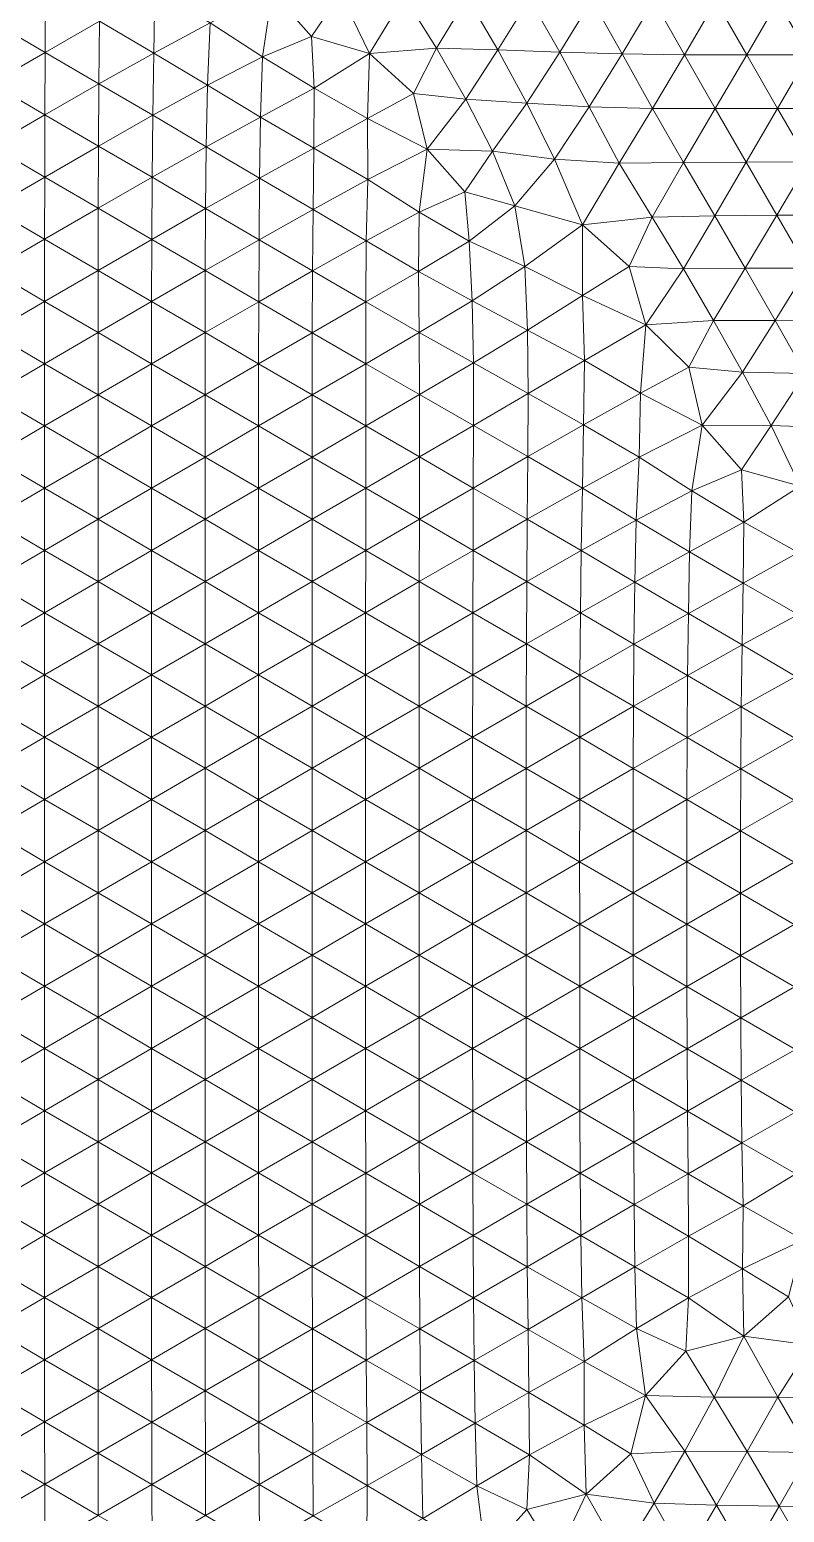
# Model space of a CAD drawing. Extents: x 1.2 to 53.9, y -43.5 to 3.2.
# Drawn here: x 4.377 to 6.82, y -39.032 to -34.23 of the extents above; entities that cross this region are included whole.
import ezdxf

# ---------------------------------------------------------------- set-up
doc = ezdxf.new("R2010")
doc.units = 0
doc.header["$MEASUREMENT"] = 0
doc.layers.add('layer', color=7, linetype='Continuous')

msp = doc.modelspace()

# ---------------------------------------------------------------- linework, layer by layer
at = {"layer": 'layer', "color": 47, "lineweight": 9}
for points in [[(4.4282, -34.1008), (4.2531, -34.2021), (4.427, -34.3032)], [(4.4282, -34.1008), (4.427, -34.3032), (4.6031, -34.2025)], [(4.782, -34.102), (4.6031, -34.2025), (4.7784, -34.3052)], [(4.782, -34.102), (4.7784, -34.3052), (4.9607, -34.207)], [(5.1616, -34.1074), (4.9607, -34.207), (5.1303, -34.3173)], [(5.1616, -34.1074), (5.1303, -34.3173), (5.2895, -34.2521)], [(5.1616, -34.1074), (5.2895, -34.2521), (5.3827, -34.1124)], [(5.3827, -34.1124), (5.2895, -34.2521), (5.4773, -34.3068)], [(5.3827, -34.1124), (5.4773, -34.3068), (5.5888, -34.1226)], [(5.5888, -34.1226), (5.4773, -34.3068), (5.6936, -34.2898)], [(5.7935, -34.125), (5.5888, -34.1226), (5.6936, -34.2898)], [(5.8921, -34.2949), (5.7935, -34.125), (5.6936, -34.2898)], [(5.9949, -34.1293), (5.7935, -34.125), (5.8921, -34.2949)], [(6.0925, -34.3023), (5.9949, -34.1293), (5.8921, -34.2949)], [(6.1961, -34.1335), (5.9949, -34.1293), (6.0925, -34.3023)], [(6.2944, -34.308), (6.1961, -34.1335), (6.0925, -34.3023)], [(6.3973, -34.1363), (6.1961, -34.1335), (6.2944, -34.308)], [(6.4965, -34.3107), (6.3973, -34.1363), (6.2944, -34.308)], [(6.5983, -34.1377), (6.3973, -34.1363), (6.4965, -34.3107)], [(6.698, -34.3115), (6.5983, -34.1377), (6.4965, -34.3107)], [(6.799, -34.1382), (6.5983, -34.1377), (6.698, -34.3115)], [(6.8989, -34.3116), (6.799, -34.1382), (6.698, -34.3115)], [(6.9995, -34.1384), (6.799, -34.1382), (6.8989, -34.3116)], [(4.2531, -34.2021), (4.2525, -34.4041), (4.427, -34.3032)], [(4.6031, -34.2025), (4.427, -34.3032), (4.6011, -34.4048)], [(4.6031, -34.2025), (4.6011, -34.4048), (4.7784, -34.3052)], [(4.9607, -34.207), (4.7784, -34.3052), (4.9521, -34.4092)], [(4.9607, -34.207), (4.9521, -34.4092), (5.1303, -34.3173)], [(5.2895, -34.2521), (5.1303, -34.3173), (5.2976, -34.4193)], [(5.2895, -34.2521), (5.2976, -34.4193), (5.4773, -34.3068)], [(4.427, -34.3032), (4.2525, -34.4041), (4.4261, -34.5051)], [(4.427, -34.3032), (4.4261, -34.5051), (4.6011, -34.4048)], [(4.7784, -34.3052), (4.6011, -34.4048), (4.775, -34.5068)], [(4.7784, -34.3052), (4.775, -34.5068), (4.9521, -34.4092)], [(5.1303, -34.3173), (4.9521, -34.4092), (5.1238, -34.5126)], [(5.1303, -34.3173), (5.1238, -34.5126), (5.2976, -34.4193)], [(5.4773, -34.3068), (5.2976, -34.4193), (5.4708, -34.5176)], [(5.4773, -34.3068), (5.4708, -34.5176), (5.619, -34.4367)], [(5.4773, -34.3068), (5.619, -34.4367), (5.6936, -34.2898)], [(5.6936, -34.2898), (5.619, -34.4367), (5.7888, -34.4543)], [(5.8921, -34.2949), (5.6936, -34.2898), (5.7888, -34.4543)], [(5.9862, -34.4672), (5.8921, -34.2949), (5.7888, -34.4543)], [(6.0925, -34.3023), (5.8921, -34.2949), (5.9862, -34.4672)], [(6.1885, -34.4791), (6.0925, -34.3023), (5.9862, -34.4672)], [(6.2944, -34.308), (6.0925, -34.3023), (6.1885, -34.4791)], [(6.3929, -34.4844), (6.2944, -34.308), (6.1885, -34.4791)], [(6.4965, -34.3107), (6.2944, -34.308), (6.3929, -34.4844)], [(6.5962, -34.4852), (6.4965, -34.3107), (6.3929, -34.4844)], [(6.698, -34.3115), (6.4965, -34.3107), (6.5962, -34.4852)], [(6.7979, -34.485), (6.698, -34.3115), (6.5962, -34.4852)], [(6.8989, -34.3116), (6.698, -34.3115), (6.7979, -34.485)], [(6.9987, -34.4848), (6.8989, -34.3116), (6.7979, -34.485)], [(4.2525, -34.4041), (4.2521, -34.6058), (4.4261, -34.5051)], [(4.6011, -34.4048), (4.4261, -34.5051), (4.5996, -34.6064)], [(4.6011, -34.4048), (4.5996, -34.6064), (4.775, -34.5068)], [(4.9521, -34.4092), (4.775, -34.5068), (4.9481, -34.6089)], [(4.9521, -34.4092), (4.9481, -34.6089), (5.1238, -34.5126)], [(5.2976, -34.4193), (5.1238, -34.5126), (5.2962, -34.6139)], [(5.2976, -34.4193), (5.2962, -34.6139), (5.4708, -34.5176)], [(5.619, -34.4367), (5.4708, -34.5176), (5.664, -34.617)], [(5.619, -34.4367), (5.664, -34.617), (5.7888, -34.4543)], [(5.7888, -34.4543), (5.664, -34.617), (5.8753, -34.6232)], [(5.9862, -34.4672), (5.7888, -34.4543), (5.8753, -34.6232)], [(6.0758, -34.6491), (5.9862, -34.4672), (5.8753, -34.6232)], [(6.1885, -34.4791), (5.9862, -34.4672), (6.0758, -34.6491)], [(4.4261, -34.5051), (4.2521, -34.6058), (4.4255, -34.7068)], [(4.4261, -34.5051), (4.4255, -34.7068), (4.5996, -34.6064)], [(4.775, -34.5068), (4.5996, -34.6064), (4.773, -34.7077)], [(4.775, -34.5068), (4.773, -34.7077), (4.9481, -34.6089)], [(5.1238, -34.5126), (4.9481, -34.6089), (5.121, -34.7106)], [(5.1238, -34.5126), (5.121, -34.7106), (5.2962, -34.6139)], [(5.4708, -34.5176), (5.2962, -34.6139), (5.4713, -34.7151)], [(5.4708, -34.5176), (5.4713, -34.7151), (5.664, -34.617)], [(6.2855, -34.6621), (6.1885, -34.4791), (6.0758, -34.6491)], [(6.3929, -34.4844), (6.1885, -34.4791), (6.2855, -34.6621)], [(6.4934, -34.6601), (6.3929, -34.4844), (6.2855, -34.6621)], [(6.5962, -34.4852), (6.3929, -34.4844), (6.4934, -34.6601)], [(6.6962, -34.6587), (6.5962, -34.4852), (6.4934, -34.6601)], [(6.7979, -34.485), (6.5962, -34.4852), (6.6962, -34.6587)], [(6.8976, -34.6579), (6.7979, -34.485), (6.6962, -34.6587)], [(6.9987, -34.4848), (6.7979, -34.485), (6.8976, -34.6579)], [(4.2521, -34.6058), (4.2519, -34.8074), (4.4255, -34.7068)], [(4.5996, -34.6064), (4.4255, -34.7068), (4.5988, -34.8078)], [(4.5996, -34.6064), (4.5988, -34.8078), (4.773, -34.7077)], [(4.9481, -34.6089), (4.773, -34.7077), (4.9462, -34.809)], [(4.9481, -34.6089), (4.9462, -34.809), (5.121, -34.7106)], [(5.2962, -34.6139), (5.121, -34.7106), (5.2941, -34.8119)], [(5.2962, -34.6139), (5.2941, -34.8119), (5.4713, -34.7151)], [(5.664, -34.617), (5.4713, -34.7151), (5.6372, -34.8207)], [(5.664, -34.617), (5.6372, -34.8207), (5.7851, -34.7547)], [(5.664, -34.617), (5.7851, -34.7547), (5.8753, -34.6232)], [(5.8753, -34.6232), (5.7851, -34.7547), (5.9476, -34.7999)], [(5.8753, -34.6232), (5.9476, -34.7999), (6.0758, -34.6491)], [(6.0758, -34.6491), (5.9476, -34.7999), (6.1668, -34.862)], [(6.2855, -34.6621), (6.0758, -34.6491), (6.1668, -34.862)], [(6.3923, -34.8367), (6.2855, -34.6621), (6.1668, -34.862)], [(6.4934, -34.6601), (6.2855, -34.6621), (6.3923, -34.8367)], [(6.5945, -34.8324), (6.4934, -34.6601), (6.3923, -34.8367)], [(6.6962, -34.6587), (6.4934, -34.6601), (6.5945, -34.8324)], [(6.7959, -34.8307), (6.6962, -34.6587), (6.5945, -34.8324)], [(6.8976, -34.6579), (6.6962, -34.6587), (6.7959, -34.8307)], [(6.9971, -34.8303), (6.8976, -34.6579), (6.7959, -34.8307)], [(4.4255, -34.7068), (4.2519, -34.8074), (4.4251, -34.9083)], [(4.4255, -34.7068), (4.4251, -34.9083), (4.5988, -34.8078)], [(4.773, -34.7077), (4.5988, -34.8078), (4.7721, -34.9088)], [(4.773, -34.7077), (4.7721, -34.9088), (4.9462, -34.809)], [(5.121, -34.7106), (4.9462, -34.809), (5.1194, -34.9101)], [(5.121, -34.7106), (5.1194, -34.9101), (5.2941, -34.8119)], [(5.4713, -34.7151), (5.2941, -34.8119), (5.4658, -34.9133)], [(5.4713, -34.7151), (5.4658, -34.9133), (5.6372, -34.8207)], [(5.7851, -34.7547), (5.6372, -34.8207), (5.7995, -34.9149)], [(5.7851, -34.7547), (5.7995, -34.9149), (5.9476, -34.7999)], [(4.2519, -34.8074), (4.2518, -35.009), (4.4251, -34.9083)], [(4.5988, -34.8078), (4.4251, -34.9083), (4.5984, -35.0092)], [(4.5988, -34.8078), (4.5984, -35.0092), (4.7721, -34.9088)], [(4.9462, -34.809), (4.7721, -34.9088), (4.9453, -35.0097)], [(4.9462, -34.809), (4.9453, -35.0097), (5.1194, -34.9101)], [(5.2941, -34.8119), (5.1194, -34.9101), (5.2922, -35.0111)], [(5.2941, -34.8119), (5.2922, -35.0111), (5.4658, -34.9133)], [(5.9476, -34.7999), (5.7995, -34.9149), (5.98, -34.9965)], [(5.9476, -34.7999), (5.98, -34.9965), (6.1668, -34.862)], [(5.6372, -34.8207), (5.4658, -34.9133), (5.6359, -35.0127)], [(5.6372, -34.8207), (5.6359, -35.0127), (5.7995, -34.9149)], [(6.1668, -34.862), (5.98, -34.9965), (6.1663, -35.091)], [(6.1668, -34.862), (6.1663, -35.091), (6.318, -34.9963)], [(6.3923, -34.8367), (6.1668, -34.862), (6.318, -34.9963)], [(6.4933, -35.0044), (6.3923, -34.8367), (6.318, -34.9963)], [(6.5945, -34.8324), (6.3923, -34.8367), (6.4933, -35.0044)], [(6.6935, -35.0023), (6.5945, -34.8324), (6.4933, -35.0044)], [(6.7959, -34.8307), (6.5945, -34.8324), (6.6935, -35.0023)], [(6.8947, -35.002), (6.7959, -34.8307), (6.6935, -35.0023)], [(6.9971, -34.8303), (6.7959, -34.8307), (6.8947, -35.002)], [(4.4251, -34.9083), (4.2518, -35.009), (4.425, -35.1098)], [(4.4251, -34.9083), (4.425, -35.1098), (4.5984, -35.0092)], [(4.7721, -34.9088), (4.5984, -35.0092), (4.7716, -35.11)], [(4.7721, -34.9088), (4.7716, -35.11), (4.9453, -35.0097)], [(5.1194, -34.9101), (4.9453, -35.0097), (5.1184, -35.1106)], [(5.1194, -34.9101), (5.1184, -35.1106), (5.2922, -35.0111)], [(5.4658, -34.9133), (5.2922, -35.0111), (5.4646, -35.1114)], [(5.4658, -34.9133), (5.4646, -35.1114), (5.6359, -35.0127)], [(5.7995, -34.9149), (5.6359, -35.0127), (5.8093, -35.1076)], [(5.7995, -34.9149), (5.8093, -35.1076), (5.98, -34.9965)], [(5.98, -34.9965), (5.8093, -35.1076), (5.9887, -35.2025)], [(5.98, -34.9965), (5.9887, -35.2025), (6.1663, -35.091)], [(6.318, -34.9963), (6.1663, -35.091), (6.3719, -35.1851)], [(6.318, -34.9963), (6.3719, -35.1851), (6.4933, -35.0044)], [(6.4933, -35.0044), (6.3719, -35.1851), (6.5903, -35.171)], [(6.6935, -35.0023), (6.4933, -35.0044), (6.5903, -35.171)], [(6.7906, -35.1719), (6.6935, -35.0023), (6.5903, -35.171)], [(6.8947, -35.002), (6.6935, -35.0023), (6.7906, -35.1719)], [(6.9929, -35.1736), (6.8947, -35.002), (6.7906, -35.1719)], [(4.2518, -35.009), (4.2517, -35.2106), (4.425, -35.1098)], [(4.5984, -35.0092), (4.425, -35.1098), (4.5982, -35.2107)], [(4.5984, -35.0092), (4.5982, -35.2107), (4.7716, -35.11)], [(4.9453, -35.0097), (4.7716, -35.11), (4.9448, -35.2109)], [(4.9453, -35.0097), (4.9448, -35.2109), (5.1184, -35.1106)], [(5.2922, -35.0111), (5.1184, -35.1106), (5.2915, -35.2112)], [(5.2922, -35.0111), (5.2915, -35.2112), (5.4646, -35.1114)], [(5.6359, -35.0127), (5.4646, -35.1114), (5.6378, -35.2104)], [(5.6359, -35.0127), (5.6378, -35.2104), (5.8093, -35.1076)], [(6.1663, -35.091), (5.9887, -35.2025), (6.1732, -35.301)], [(6.1663, -35.091), (6.1732, -35.301), (6.3719, -35.1851)], [(4.425, -35.1098), (4.2517, -35.2106), (4.4249, -35.3114)], [(4.425, -35.1098), (4.4249, -35.3114), (4.5982, -35.2107)], [(4.7716, -35.11), (4.5982, -35.2107), (4.7714, -35.3115)], [(4.7716, -35.11), (4.7714, -35.3115), (4.9448, -35.2109)], [(5.1184, -35.1106), (4.9448, -35.2109), (5.118, -35.3116)], [(5.1184, -35.1106), (5.118, -35.3116), (5.2915, -35.2112)], [(5.4646, -35.1114), (5.2915, -35.2112), (5.4648, -35.3115)], [(5.4646, -35.1114), (5.4648, -35.3115), (5.6378, -35.2104)], [(5.8093, -35.1076), (5.6378, -35.2104), (5.8131, -35.3087)], [(5.8093, -35.1076), (5.8131, -35.3087), (5.9887, -35.2025)], [(6.3719, -35.1851), (6.1732, -35.301), (6.3541, -35.4072)], [(6.3719, -35.1851), (6.3541, -35.4072), (6.5103, -35.3225)], [(6.3719, -35.1851), (6.5103, -35.3225), (6.5903, -35.171)], [(6.5903, -35.171), (6.5103, -35.3225), (6.6843, -35.3384)], [(6.7906, -35.1719), (6.5903, -35.171), (6.6843, -35.3384)], [(6.8869, -35.3434), (6.7906, -35.1719), (6.6843, -35.3384)], [(6.9929, -35.1736), (6.7906, -35.1719), (6.8869, -35.3434)], [(4.2517, -35.2106), (4.2517, -35.4122), (4.4249, -35.3114)], [(4.5982, -35.2107), (4.4249, -35.3114), (4.5981, -35.4122)], [(4.5982, -35.2107), (4.5981, -35.4122), (4.7714, -35.3115)], [(4.9448, -35.2109), (4.7714, -35.3115), (4.9447, -35.4123)], [(4.9448, -35.2109), (4.9447, -35.4123), (5.118, -35.3116)], [(5.2915, -35.2112), (5.118, -35.3116), (5.2913, -35.4123)], [(5.2915, -35.2112), (5.2913, -35.4123), (5.4648, -35.3115)], [(5.6378, -35.2104), (5.4648, -35.3115), (5.6387, -35.4114)], [(5.6378, -35.2104), (5.6387, -35.4114), (5.8131, -35.3087)], [(5.9887, -35.2025), (5.8131, -35.3087), (5.991, -35.4079)], [(5.9887, -35.2025), (5.991, -35.4079), (6.1732, -35.301)], [(4.4249, -35.3114), (4.2517, -35.4122), (4.4249, -35.513)], [(4.4249, -35.3114), (4.4249, -35.513), (4.5981, -35.4122)], [(4.7714, -35.3115), (4.5981, -35.4122), (4.7713, -35.513)], [(4.7714, -35.3115), (4.7713, -35.513), (4.9447, -35.4123)], [(5.118, -35.3116), (4.9447, -35.4123), (5.1179, -35.513)], [(5.118, -35.3116), (5.1179, -35.513), (5.2913, -35.4123)], [(5.4648, -35.3115), (5.2913, -35.4123), (5.4649, -35.5128)], [(5.4648, -35.3115), (5.4649, -35.5128), (5.6387, -35.4114)], [(5.8131, -35.3087), (5.6387, -35.4114), (5.8138, -35.5115)], [(5.8131, -35.3087), (5.8138, -35.5115), (5.991, -35.4079)], [(6.1732, -35.301), (5.991, -35.4079), (6.17, -35.5096)], [(6.1732, -35.301), (6.17, -35.5096), (6.3541, -35.4072)], [(6.5103, -35.3225), (6.3541, -35.4072), (6.5534, -35.5103)], [(6.5103, -35.3225), (6.5534, -35.5103), (6.6843, -35.3384)], [(6.6843, -35.3384), (6.5534, -35.5103), (6.7767, -35.512)], [(6.8869, -35.3434), (6.6843, -35.3384), (6.7767, -35.512)], [(6.985, -35.5187), (6.8869, -35.3434), (6.7767, -35.512)], [(4.2517, -35.4122), (4.2517, -35.6138), (4.4249, -35.513)], [(4.5981, -35.4122), (4.4249, -35.513), (4.5981, -35.6138)], [(4.5981, -35.4122), (4.5981, -35.6138), (4.7713, -35.513)], [(4.9447, -35.4123), (4.7713, -35.513), (4.9446, -35.6138)], [(4.9447, -35.4123), (4.9446, -35.6138), (5.1179, -35.513)], [(5.2913, -35.4123), (5.1179, -35.513), (5.2912, -35.6138)], [(5.2913, -35.4123), (5.2912, -35.6138), (5.4649, -35.5128)], [(5.6387, -35.4114), (5.4649, -35.5128), (5.6387, -35.6133)], [(5.6387, -35.4114), (5.6387, -35.6133), (5.8138, -35.5115)], [(5.991, -35.4079), (5.8138, -35.5115), (5.9897, -35.6123)], [(5.991, -35.4079), (5.9897, -35.6123), (6.17, -35.5096)], [(6.3541, -35.4072), (6.17, -35.5096), (6.3499, -35.6138)], [(6.3541, -35.4072), (6.3499, -35.6138), (6.5534, -35.5103)], [(4.4249, -35.513), (4.2517, -35.6138), (4.4249, -35.7146)], [(4.4249, -35.513), (4.4249, -35.7146), (4.5981, -35.6138)], [(4.7713, -35.513), (4.5981, -35.6138), (4.7713, -35.7146)], [(4.7713, -35.513), (4.7713, -35.7146), (4.9446, -35.6138)], [(5.1179, -35.513), (4.9446, -35.6138), (5.1178, -35.7146)], [(5.1179, -35.513), (5.1178, -35.7146), (5.2912, -35.6138)], [(5.4649, -35.5128), (5.2912, -35.6138), (5.4647, -35.7145)], [(5.4649, -35.5128), (5.4647, -35.7145), (5.6387, -35.6133)], [(5.8138, -35.5115), (5.6387, -35.6133), (5.813, -35.7141)], [(5.8138, -35.5115), (5.813, -35.7141), (5.9897, -35.6123)], [(6.17, -35.5096), (5.9897, -35.6123), (6.1659, -35.7143)], [(6.17, -35.5096), (6.1659, -35.7143), (6.3499, -35.6138)], [(6.5534, -35.5103), (6.3499, -35.6138), (6.5205, -35.7235)], [(6.5534, -35.5103), (6.5205, -35.7235), (6.6817, -35.6554)], [(6.5534, -35.5103), (6.6817, -35.6554), (6.7767, -35.512)], [(6.7767, -35.512), (6.6817, -35.6554), (6.8716, -35.7079)], [(6.7767, -35.512), (6.8716, -35.7079), (6.985, -35.5187)], [(4.2517, -35.6138), (4.2517, -35.8154), (4.4249, -35.7146)], [(4.5981, -35.6138), (4.4249, -35.7146), (4.5981, -35.8154)], [(4.5981, -35.6138), (4.5981, -35.8154), (4.7713, -35.7146)], [(4.9446, -35.6138), (4.7713, -35.7146), (4.9445, -35.8154)], [(4.9446, -35.6138), (4.9445, -35.8154), (5.1178, -35.7146)], [(5.2912, -35.6138), (5.1178, -35.7146), (5.2911, -35.8154)], [(5.2912, -35.6138), (5.2911, -35.8154), (5.4647, -35.7145)], [(5.6387, -35.6133), (5.4647, -35.7145), (5.6383, -35.8153)], [(5.6387, -35.6133), (5.6383, -35.8153), (5.813, -35.7141)], [(5.9897, -35.6123), (5.813, -35.7141), (5.9876, -35.8152)], [(5.9897, -35.6123), (5.9876, -35.8152), (6.1659, -35.7143)], [(6.3499, -35.6138), (6.1659, -35.7143), (6.3404, -35.8178)], [(6.3499, -35.6138), (6.3404, -35.8178), (6.5205, -35.7235)], [(6.6817, -35.6554), (6.5205, -35.7235), (6.689, -35.8249)], [(6.6817, -35.6554), (6.689, -35.8249), (6.8716, -35.7079)], [(4.4249, -35.7146), (4.2517, -35.8154), (4.4249, -35.9162)], [(4.4249, -35.7146), (4.4249, -35.9162), (4.5981, -35.8154)], [(4.7713, -35.7146), (4.5981, -35.8154), (4.7713, -35.9162)], [(4.7713, -35.7146), (4.7713, -35.9162), (4.9445, -35.8154)], [(5.1178, -35.7146), (4.9445, -35.8154), (5.1178, -35.9162)], [(5.1178, -35.7146), (5.1178, -35.9162), (5.2911, -35.8154)], [(5.4647, -35.7145), (5.2911, -35.8154), (5.4645, -35.9162)], [(5.4647, -35.7145), (5.4645, -35.9162), (5.6383, -35.8153)], [(5.813, -35.7141), (5.6383, -35.8153), (5.8121, -35.9162)], [(5.813, -35.7141), (5.8121, -35.9162), (5.9876, -35.8152)], [(6.1659, -35.7143), (5.9876, -35.8152), (6.1619, -35.9169)], [(6.1659, -35.7143), (6.1619, -35.9169), (6.3404, -35.8178)], [(6.5205, -35.7235), (6.3404, -35.8178), (6.5129, -35.9208)], [(6.5205, -35.7235), (6.5129, -35.9208), (6.689, -35.8249)], [(6.8716, -35.7079), (6.689, -35.8249), (6.8647, -35.9226)], [(4.2517, -35.8154), (4.2517, -36.017), (4.4249, -35.9162)], [(4.5981, -35.8154), (4.4249, -35.9162), (4.5981, -36.017)], [(4.5981, -35.8154), (4.5981, -36.017), (4.7713, -35.9162)], [(4.9445, -35.8154), (4.7713, -35.9162), (4.9445, -36.017)], [(4.9445, -35.8154), (4.9445, -36.017), (5.1178, -35.9162)], [(5.2911, -35.8154), (5.1178, -35.9162), (5.291, -36.017)], [(5.2911, -35.8154), (5.291, -36.017), (5.4645, -35.9162)], [(5.6383, -35.8153), (5.4645, -35.9162), (5.6379, -36.017)], [(5.6383, -35.8153), (5.6379, -36.017), (5.8121, -35.9162)], [(5.9876, -35.8152), (5.8121, -35.9162), (5.9858, -36.0172)], [(5.9876, -35.8152), (5.9858, -36.0172), (6.1619, -35.9169)], [(6.3404, -35.8178), (6.1619, -35.9169), (6.3355, -36.0188)], [(6.3404, -35.8178), (6.3355, -36.0188), (6.5129, -35.9208)], [(6.689, -35.8249), (6.5129, -35.9208), (6.6866, -36.0219)], [(6.689, -35.8249), (6.6866, -36.0219), (6.8647, -35.9226)], [(4.4249, -35.9162), (4.2517, -36.017), (4.4249, -36.1178)], [(4.4249, -35.9162), (4.4249, -36.1178), (4.5981, -36.017)], [(4.7713, -35.9162), (4.5981, -36.017), (4.7713, -36.1178)], [(4.7713, -35.9162), (4.7713, -36.1178), (4.9445, -36.017)], [(5.1178, -35.9162), (4.9445, -36.017), (5.1177, -36.1178)], [(5.1178, -35.9162), (5.1177, -36.1178), (5.291, -36.017)], [(5.4645, -35.9162), (5.291, -36.017), (5.4643, -36.1178)], [(5.4645, -35.9162), (5.4643, -36.1178), (5.6379, -36.017)], [(5.8121, -35.9162), (5.6379, -36.017), (5.8114, -36.1179)], [(5.8121, -35.9162), (5.8114, -36.1179), (5.9858, -36.0172)], [(6.1619, -35.9169), (5.9858, -36.0172), (6.1595, -36.1184)], [(6.1619, -35.9169), (6.1595, -36.1184), (6.3355, -36.0188)], [(6.5129, -35.9208), (6.3355, -36.0188), (6.5091, -36.1204)], [(6.5129, -35.9208), (6.5091, -36.1204), (6.6866, -36.0219)], [(6.8647, -35.9226), (6.6866, -36.0219), (6.8643, -36.1237)], [(4.2517, -36.017), (4.2517, -36.2187), (4.4249, -36.1178)], [(4.5981, -36.017), (4.4249, -36.1178), (4.5981, -36.2187)], [(4.5981, -36.017), (4.5981, -36.2187), (4.7713, -36.1178)], [(4.9445, -36.017), (4.7713, -36.1178), (4.9445, -36.2187)], [(4.9445, -36.017), (4.9445, -36.2187), (5.1177, -36.1178)], [(5.291, -36.017), (5.1177, -36.1178), (5.291, -36.2187)], [(5.291, -36.017), (5.291, -36.2187), (5.4643, -36.1178)], [(5.6379, -36.017), (5.4643, -36.1178), (5.6376, -36.2187)], [(5.6379, -36.017), (5.6376, -36.2187), (5.8114, -36.1179)], [(5.9858, -36.0172), (5.8114, -36.1179), (5.9848, -36.2189)], [(5.9858, -36.0172), (5.9848, -36.2189), (6.1595, -36.1184)], [(6.3355, -36.0188), (6.1595, -36.1184), (6.3331, -36.2197)], [(6.3355, -36.0188), (6.3331, -36.2197), (6.5091, -36.1204)], [(6.6866, -36.0219), (6.5091, -36.1204), (6.6834, -36.222)], [(6.6866, -36.0219), (6.6834, -36.222), (6.8643, -36.1237)], [(4.4249, -36.1178), (4.2517, -36.2187), (4.4249, -36.3195)], [(4.4249, -36.1178), (4.4249, -36.3195), (4.5981, -36.2187)], [(4.7713, -36.1178), (4.5981, -36.2187), (4.7713, -36.3195)], [(4.7713, -36.1178), (4.7713, -36.3195), (4.9445, -36.2187)], [(5.1177, -36.1178), (4.9445, -36.2187), (5.1177, -36.3195)], [(5.1177, -36.1178), (5.1177, -36.3195), (5.291, -36.2187)], [(5.4643, -36.1178), (5.291, -36.2187), (5.4642, -36.3195)], [(5.4643, -36.1178), (5.4642, -36.3195), (5.6376, -36.2187)], [(5.8114, -36.1179), (5.6376, -36.2187), (5.8109, -36.3195)], [(5.8114, -36.1179), (5.8109, -36.3195), (5.9848, -36.2189)], [(6.1595, -36.1184), (5.9848, -36.2189), (6.1582, -36.3198)], [(6.1595, -36.1184), (6.1582, -36.3198), (6.3331, -36.2197)], [(6.5091, -36.1204), (6.3331, -36.2197), (6.5067, -36.321)], [(6.5091, -36.1204), (6.5067, -36.321), (6.6834, -36.222)], [(6.8643, -36.1237), (6.6834, -36.222), (6.8568, -36.3247)], [(4.2517, -36.2187), (4.2517, -36.4203), (4.4249, -36.3195)], [(4.5981, -36.2187), (4.4249, -36.3195), (4.5981, -36.4203)], [(4.5981, -36.2187), (4.5981, -36.4203), (4.7713, -36.3195)], [(4.9445, -36.2187), (4.7713, -36.3195), (4.9445, -36.4203)], [(4.9445, -36.2187), (4.9445, -36.4203), (5.1177, -36.3195)], [(5.291, -36.2187), (5.1177, -36.3195), (5.2909, -36.4203)], [(5.291, -36.2187), (5.2909, -36.4203), (5.4642, -36.3195)], [(5.6376, -36.2187), (5.4642, -36.3195), (5.6375, -36.4203)], [(5.6376, -36.2187), (5.6375, -36.4203), (5.8109, -36.3195)], [(5.9848, -36.2189), (5.8109, -36.3195), (5.9842, -36.4204)], [(5.9848, -36.2189), (5.9842, -36.4204), (6.1582, -36.3198)], [(6.3331, -36.2197), (6.1582, -36.3198), (6.3316, -36.4209)], [(6.3331, -36.2197), (6.3316, -36.4209), (6.5067, -36.321)], [(6.6834, -36.222), (6.5067, -36.321), (6.6802, -36.4225)], [(6.6834, -36.222), (6.6802, -36.4225), (6.8568, -36.3247)], [(4.4249, -36.3195), (4.2517, -36.4203), (4.4249, -36.5211)], [(4.4249, -36.3195), (4.4249, -36.5211), (4.5981, -36.4203)], [(4.7713, -36.3195), (4.5981, -36.4203), (4.7713, -36.5211)], [(4.7713, -36.3195), (4.7713, -36.5211), (4.9445, -36.4203)], [(5.1177, -36.3195), (4.9445, -36.4203), (5.1177, -36.5211)], [(5.1177, -36.3195), (5.1177, -36.5211), (5.2909, -36.4203)], [(5.4642, -36.3195), (5.2909, -36.4203), (5.4642, -36.5211)], [(5.4642, -36.3195), (5.4642, -36.5211), (5.6375, -36.4203)], [(5.8109, -36.3195), (5.6375, -36.4203), (5.8107, -36.5211)], [(5.8109, -36.3195), (5.8107, -36.5211), (5.9842, -36.4204)], [(6.1582, -36.3198), (5.9842, -36.4204), (6.1576, -36.5213)], [(6.1582, -36.3198), (6.1576, -36.5213), (6.3316, -36.4209)], [(6.5067, -36.321), (6.3316, -36.4209), (6.5051, -36.522)], [(6.5067, -36.321), (6.5051, -36.522), (6.6802, -36.4225)], [(6.8568, -36.3247), (6.6802, -36.4225), (6.8534, -36.5242)], [(4.2517, -36.4203), (4.2517, -36.6219), (4.4249, -36.5211)], [(4.5981, -36.4203), (4.4249, -36.5211), (4.5981, -36.6219)], [(4.5981, -36.4203), (4.5981, -36.6219), (4.7713, -36.5211)], [(4.9445, -36.4203), (4.7713, -36.5211), (4.9445, -36.6219)], [(4.9445, -36.4203), (4.9445, -36.6219), (5.1177, -36.5211)], [(5.2909, -36.4203), (5.1177, -36.5211), (5.2909, -36.6219)], [(5.2909, -36.4203), (5.2909, -36.6219), (5.4642, -36.5211)], [(5.6375, -36.4203), (5.4642, -36.5211), (5.6374, -36.6219)], [(5.6375, -36.4203), (5.6374, -36.6219), (5.8107, -36.5211)], [(5.9842, -36.4204), (5.8107, -36.5211), (5.984, -36.622)], [(5.9842, -36.4204), (5.984, -36.622), (6.1576, -36.5213)], [(6.3316, -36.4209), (6.1576, -36.5213), (6.3309, -36.6223)], [(6.3316, -36.4209), (6.3309, -36.6223), (6.5051, -36.522)], [(6.6802, -36.4225), (6.5051, -36.522), (6.6785, -36.6232)], [(6.6802, -36.4225), (6.6785, -36.6232), (6.8534, -36.5242)], [(4.4249, -36.5211), (4.2517, -36.6219), (4.4249, -36.7227)], [(4.4249, -36.5211), (4.4249, -36.7227), (4.5981, -36.6219)], [(4.7713, -36.5211), (4.5981, -36.6219), (4.7713, -36.7227)], [(4.7713, -36.5211), (4.7713, -36.7227), (4.9445, -36.6219)], [(5.1177, -36.5211), (4.9445, -36.6219), (5.1177, -36.7227)], [(5.1177, -36.5211), (5.1177, -36.7227), (5.2909, -36.6219)], [(5.4642, -36.5211), (5.2909, -36.6219), (5.4641, -36.7227)], [(5.4642, -36.5211), (5.4641, -36.7227), (5.6374, -36.6219)], [(5.8107, -36.5211), (5.6374, -36.6219), (5.8106, -36.7227)], [(5.8107, -36.5211), (5.8106, -36.7227), (5.984, -36.622)], [(6.1576, -36.5213), (5.984, -36.622), (6.1573, -36.7228)], [(6.1576, -36.5213), (6.1573, -36.7228), (6.3309, -36.6223)], [(6.5051, -36.522), (6.3309, -36.6223), (6.5043, -36.7233)], [(6.5051, -36.522), (6.5043, -36.7233), (6.6785, -36.6232)], [(6.8534, -36.5242), (6.6785, -36.6232), (6.8519, -36.7246)], [(4.2517, -36.6219), (4.2517, -36.8235), (4.4249, -36.7227)], [(4.5981, -36.6219), (4.4249, -36.7227), (4.5981, -36.8235)], [(4.5981, -36.6219), (4.5981, -36.8235), (4.7713, -36.7227)], [(4.9445, -36.6219), (4.7713, -36.7227), (4.9445, -36.8235)], [(4.9445, -36.6219), (4.9445, -36.8235), (5.1177, -36.7227)], [(5.2909, -36.6219), (5.1177, -36.7227), (5.2909, -36.8235)], [(5.2909, -36.6219), (5.2909, -36.8235), (5.4641, -36.7227)], [(5.6374, -36.6219), (5.4641, -36.7227), (5.6374, -36.8235)], [(5.6374, -36.6219), (5.6374, -36.8235), (5.8106, -36.7227)], [(5.984, -36.622), (5.8106, -36.7227), (5.9839, -36.8236)], [(5.984, -36.622), (5.9839, -36.8236), (6.1573, -36.7228)], [(6.3309, -36.6223), (6.1573, -36.7228), (6.3306, -36.8238)], [(6.3309, -36.6223), (6.3306, -36.8238), (6.5043, -36.7233)], [(6.6785, -36.6232), (6.5043, -36.7233), (6.6778, -36.8244)], [(6.6785, -36.6232), (6.6778, -36.8244), (6.8519, -36.7246)], [(4.4249, -36.7227), (4.2517, -36.8235), (4.4249, -36.9243)], [(4.4249, -36.7227), (4.4249, -36.9243), (4.5981, -36.8235)], [(4.7713, -36.7227), (4.5981, -36.8235), (4.7713, -36.9243)], [(4.7713, -36.7227), (4.7713, -36.9243), (4.9445, -36.8235)], [(5.1177, -36.7227), (4.9445, -36.8235), (5.1177, -36.9243)], [(5.1177, -36.7227), (5.1177, -36.9243), (5.2909, -36.8235)], [(5.4641, -36.7227), (5.2909, -36.8235), (5.4641, -36.9243)], [(5.4641, -36.7227), (5.4641, -36.9243), (5.6374, -36.8235)], [(5.8106, -36.7227), (5.6374, -36.8235), (5.8106, -36.9243)], [(5.8106, -36.7227), (5.8106, -36.9243), (5.9839, -36.8236)], [(6.1573, -36.7228), (5.9839, -36.8236), (6.1572, -36.9244)], [(6.1573, -36.7228), (6.1572, -36.9244), (6.3306, -36.8238)], [(6.5043, -36.7233), (6.3306, -36.8238), (6.5041, -36.9248)], [(6.5043, -36.7233), (6.5041, -36.9248), (6.6778, -36.8244)], [(6.8519, -36.7246), (6.6778, -36.8244), (6.8514, -36.9256)], [(4.2517, -36.8235), (4.2517, -37.0251), (4.4249, -36.9243)], [(4.5981, -36.8235), (4.4249, -36.9243), (4.5981, -37.0251)], [(4.5981, -36.8235), (4.5981, -37.0251), (4.7713, -36.9243)], [(4.9445, -36.8235), (4.7713, -36.9243), (4.9445, -37.0251)], [(4.9445, -36.8235), (4.9445, -37.0251), (5.1177, -36.9243)], [(5.2909, -36.8235), (5.1177, -36.9243), (5.2909, -37.0251)], [(5.2909, -36.8235), (5.2909, -37.0251), (5.4641, -36.9243)], [(5.6374, -36.8235), (5.4641, -36.9243), (5.6374, -37.0251)], [(5.6374, -36.8235), (5.6374, -37.0251), (5.8106, -36.9243)], [(5.9839, -36.8236), (5.8106, -36.9243), (5.9839, -37.0252)], [(5.9839, -36.8236), (5.9839, -37.0252), (6.1572, -36.9244)], [(6.3306, -36.8238), (6.1572, -36.9244), (6.3306, -37.0254)], [(6.3306, -36.8238), (6.3306, -37.0254), (6.5041, -36.9248)], [(6.6778, -36.8244), (6.5041, -36.9248), (6.6777, -37.0259)], [(6.6778, -36.8244), (6.6777, -37.0259), (6.8514, -36.9256)], [(4.4249, -36.9243), (4.2517, -37.0251), (4.4249, -37.1259)], [(4.4249, -36.9243), (4.4249, -37.1259), (4.5981, -37.0251)], [(4.7713, -36.9243), (4.5981, -37.0251), (4.7713, -37.1259)], [(4.7713, -36.9243), (4.7713, -37.1259), (4.9445, -37.0251)], [(5.1177, -36.9243), (4.9445, -37.0251), (5.1177, -37.1259)], [(5.1177, -36.9243), (5.1177, -37.1259), (5.2909, -37.0251)], [(5.4641, -36.9243), (5.2909, -37.0251), (5.4641, -37.1259)], [(5.4641, -36.9243), (5.4641, -37.1259), (5.6374, -37.0251)], [(5.8106, -36.9243), (5.6374, -37.0251), (5.8106, -37.126)], [(5.8106, -36.9243), (5.8106, -37.126), (5.9839, -37.0252)], [(6.1572, -36.9244), (5.9839, -37.0252), (6.1573, -37.1261)], [(6.1572, -36.9244), (6.1573, -37.1261), (6.3306, -37.0254)], [(6.5041, -36.9248), (6.3306, -37.0254), (6.5042, -37.1264)], [(6.5041, -36.9248), (6.5042, -37.1264), (6.6777, -37.0259)], [(6.8514, -36.9256), (6.6777, -37.0259), (6.8518, -37.1272)], [(4.2517, -37.0251), (4.2517, -37.2267), (4.4249, -37.1259)], [(4.5981, -37.0251), (4.4249, -37.1259), (4.5981, -37.2267)], [(4.5981, -37.0251), (4.5981, -37.2267), (4.7713, -37.1259)], [(4.9445, -37.0251), (4.7713, -37.1259), (4.9445, -37.2267)], [(4.9445, -37.0251), (4.9445, -37.2267), (5.1177, -37.1259)], [(5.2909, -37.0251), (5.1177, -37.1259), (5.2909, -37.2267)], [(5.2909, -37.0251), (5.2909, -37.2267), (5.4641, -37.1259)], [(5.6374, -37.0251), (5.4641, -37.1259), (5.6374, -37.2268)], [(5.6374, -37.0251), (5.6374, -37.2268), (5.8106, -37.126)], [(5.9839, -37.0252), (5.8106, -37.126), (5.984, -37.2268)], [(5.9839, -37.0252), (5.984, -37.2268), (6.1573, -37.1261)], [(6.3306, -37.0254), (6.1573, -37.1261), (6.3308, -37.2271)], [(6.3306, -37.0254), (6.3308, -37.2271), (6.5042, -37.1264)], [(6.6777, -37.0259), (6.5042, -37.1264), (6.6783, -37.2277)], [(6.6777, -37.0259), (6.6783, -37.2277), (6.8518, -37.1272)], [(4.4249, -37.1259), (4.2517, -37.2267), (4.4249, -37.3275)], [(4.4249, -37.1259), (4.4249, -37.3275), (4.5981, -37.2267)], [(4.7713, -37.1259), (4.5981, -37.2267), (4.7713, -37.3275)], [(4.7713, -37.1259), (4.7713, -37.3275), (4.9445, -37.2267)], [(5.1177, -37.1259), (4.9445, -37.2267), (5.1177, -37.3275)], [(5.1177, -37.1259), (5.1177, -37.3275), (5.2909, -37.2267)], [(5.4641, -37.1259), (5.2909, -37.2267), (5.4642, -37.3276)], [(5.4641, -37.1259), (5.4642, -37.3276), (5.6374, -37.2268)], [(5.8106, -37.126), (5.6374, -37.2268), (5.8107, -37.3276)], [(5.8106, -37.126), (5.8107, -37.3276), (5.984, -37.2268)], [(6.1573, -37.1261), (5.984, -37.2268), (6.1574, -37.3278)], [(6.1573, -37.1261), (6.1574, -37.3278), (6.3308, -37.2271)], [(6.5042, -37.1264), (6.3308, -37.2271), (6.5047, -37.3283)], [(6.5042, -37.1264), (6.5047, -37.3283), (6.6783, -37.2277)], [(6.8518, -37.1272), (6.6783, -37.2277), (6.8531, -37.3293)], [(4.2517, -37.2267), (4.2517, -37.4283), (4.4249, -37.3275)], [(4.5981, -37.2267), (4.4249, -37.3275), (4.5981, -37.4283)], [(4.5981, -37.2267), (4.5981, -37.4283), (4.7713, -37.3275)], [(4.9445, -37.2267), (4.7713, -37.3275), (4.9445, -37.4283)], [(4.9445, -37.2267), (4.9445, -37.4283), (5.1177, -37.3275)], [(5.2909, -37.2267), (5.1177, -37.3275), (5.291, -37.4284)], [(5.2909, -37.2267), (5.291, -37.4284), (5.4642, -37.3276)], [(5.6374, -37.2268), (5.4642, -37.3276), (5.6375, -37.4284)], [(5.6374, -37.2268), (5.6375, -37.4284), (5.8107, -37.3276)], [(5.984, -37.2268), (5.8107, -37.3276), (5.9841, -37.4285)], [(5.984, -37.2268), (5.9841, -37.4285), (6.1574, -37.3278)], [(6.3308, -37.2271), (6.1574, -37.3278), (6.3312, -37.4289)], [(6.3308, -37.2271), (6.3312, -37.4289), (6.5047, -37.3283)], [(6.6783, -37.2277), (6.5047, -37.3283), (6.6793, -37.4299)], [(6.6783, -37.2277), (6.6793, -37.4299), (6.8531, -37.3293)], [(4.4249, -37.3275), (4.2517, -37.4283), (4.4249, -37.5291)], [(4.4249, -37.3275), (4.4249, -37.5291), (4.5981, -37.4283)], [(4.7713, -37.3275), (4.5981, -37.4283), (4.7713, -37.5291)], [(4.7713, -37.3275), (4.7713, -37.5291), (4.9445, -37.4283)], [(5.1177, -37.3275), (4.9445, -37.4283), (5.1177, -37.5292)], [(5.1177, -37.3275), (5.1177, -37.5292), (5.291, -37.4284)], [(5.4642, -37.3276), (5.291, -37.4284), (5.4642, -37.5292)], [(5.4642, -37.3276), (5.4642, -37.5292), (5.6375, -37.4284)], [(5.8107, -37.3276), (5.6375, -37.4284), (5.8108, -37.5293)], [(5.8107, -37.3276), (5.8108, -37.5293), (5.9841, -37.4285)], [(6.1574, -37.3278), (5.9841, -37.4285), (6.1577, -37.5295)], [(6.1574, -37.3278), (6.1577, -37.5295), (6.3312, -37.4289)], [(6.5047, -37.3283), (6.3312, -37.4289), (6.5054, -37.5303)], [(6.5047, -37.3283), (6.5054, -37.5303), (6.6793, -37.4299)], [(6.8531, -37.3293), (6.6793, -37.4299), (6.8555, -37.5324)], [(4.2517, -37.4283), (4.2517, -37.6299), (4.4249, -37.5291)], [(4.5981, -37.4283), (4.4249, -37.5291), (4.5981, -37.63)], [(4.5981, -37.4283), (4.5981, -37.63), (4.7713, -37.5291)], [(4.9445, -37.4283), (4.7713, -37.5291), (4.9445, -37.63)], [(4.9445, -37.4283), (4.9445, -37.63), (5.1177, -37.5292)], [(5.291, -37.4284), (5.1177, -37.5292), (5.291, -37.63)], [(5.291, -37.4284), (5.291, -37.63), (5.4642, -37.5292)], [(5.6375, -37.4284), (5.4642, -37.5292), (5.6376, -37.63)], [(5.6375, -37.4284), (5.6376, -37.63), (5.8108, -37.5293)], [(5.9841, -37.4285), (5.8108, -37.5293), (5.9844, -37.6302)], [(5.9841, -37.4285), (5.9844, -37.6302), (6.1577, -37.5295)], [(6.3312, -37.4289), (6.1577, -37.5295), (6.3317, -37.6308)], [(6.3312, -37.4289), (6.3317, -37.6308), (6.5054, -37.5303)], [(6.6793, -37.4299), (6.5054, -37.5303), (6.6805, -37.6323)], [(6.6793, -37.4299), (6.6805, -37.6323), (6.8555, -37.5324)], [(4.4249, -37.5291), (4.2517, -37.6299), (4.4249, -37.7308)], [(4.4249, -37.5291), (4.4249, -37.7308), (4.5981, -37.63)], [(4.7713, -37.5291), (4.5981, -37.63), (4.7713, -37.7308)], [(4.7713, -37.5291), (4.7713, -37.7308), (4.9445, -37.63)], [(5.1177, -37.5292), (4.9445, -37.63), (5.1178, -37.7308)], [(5.1177, -37.5292), (5.1178, -37.7308), (5.291, -37.63)], [(5.4642, -37.5292), (5.291, -37.63), (5.4643, -37.7308)], [(5.4642, -37.5292), (5.4643, -37.7308), (5.6376, -37.63)], [(5.8108, -37.5293), (5.6376, -37.63), (5.8111, -37.731)], [(5.8108, -37.5293), (5.8111, -37.731), (5.9844, -37.6302)], [(6.1577, -37.5295), (5.9844, -37.6302), (6.1582, -37.7313)], [(6.1577, -37.5295), (6.1582, -37.7313), (6.3317, -37.6308)], [(6.5054, -37.5303), (6.3317, -37.6308), (6.5064, -37.7324)], [(6.5054, -37.5303), (6.5064, -37.7324), (6.6805, -37.6323)], [(6.8555, -37.5324), (6.6805, -37.6323), (6.8563, -37.7354)], [(4.2517, -37.6299), (4.2517, -37.8316), (4.4249, -37.7308)], [(4.5981, -37.63), (4.4249, -37.7308), (4.5981, -37.8316)], [(4.5981, -37.63), (4.5981, -37.8316), (4.7713, -37.7308)], [(4.9445, -37.63), (4.7713, -37.7308), (4.9446, -37.8316)], [(4.9445, -37.63), (4.9446, -37.8316), (5.1178, -37.7308)], [(5.291, -37.63), (5.1178, -37.7308), (5.2911, -37.8316)], [(5.291, -37.63), (5.2911, -37.8316), (5.4643, -37.7308)], [(5.6376, -37.63), (5.4643, -37.7308), (5.6378, -37.8317)], [(5.6376, -37.63), (5.6378, -37.8317), (5.8111, -37.731)], [(5.9844, -37.6302), (5.8111, -37.731), (5.9849, -37.832)], [(5.9844, -37.6302), (5.9849, -37.832), (6.1582, -37.7313)], [(6.3317, -37.6308), (6.1582, -37.7313), (6.3326, -37.8327)], [(6.3317, -37.6308), (6.3326, -37.8327), (6.5064, -37.7324)], [(6.6805, -37.6323), (6.5064, -37.7324), (6.682, -37.8345)], [(6.6805, -37.6323), (6.682, -37.8345), (6.8563, -37.7354)], [(4.4249, -37.7308), (4.2517, -37.8316), (4.4249, -37.9324)], [(4.4249, -37.7308), (4.4249, -37.9324), (4.5981, -37.8316)], [(4.7713, -37.7308), (4.5981, -37.8316), (4.7713, -37.9324)], [(4.7713, -37.7308), (4.7713, -37.9324), (4.9446, -37.8316)], [(5.1178, -37.7308), (4.9446, -37.8316), (5.1179, -37.9324)], [(5.1178, -37.7308), (5.1179, -37.9324), (5.2911, -37.8316)], [(5.4643, -37.7308), (5.2911, -37.8316), (5.4646, -37.9325)], [(5.4643, -37.7308), (5.4646, -37.9325), (5.6378, -37.8317)], [(5.8111, -37.731), (5.6378, -37.8317), (5.8116, -37.9327)], [(5.8111, -37.731), (5.8116, -37.9327), (5.9849, -37.832)], [(6.1582, -37.7313), (5.9849, -37.832), (6.1591, -37.9331)], [(6.1582, -37.7313), (6.1591, -37.9331), (6.3326, -37.8327)], [(6.5064, -37.7324), (6.3326, -37.8327), (6.5081, -37.9348)], [(6.5064, -37.7324), (6.5081, -37.9348), (6.682, -37.8345)], [(6.8563, -37.7354), (6.682, -37.8345), (6.8566, -37.9349)], [(4.2517, -37.8316), (4.2517, -38.0332), (4.4249, -37.9324)], [(4.5981, -37.8316), (4.4249, -37.9324), (4.5981, -38.0332)], [(4.5981, -37.8316), (4.5981, -38.0332), (4.7713, -37.9324)], [(4.9446, -37.8316), (4.7713, -37.9324), (4.9446, -38.0332)], [(4.9446, -37.8316), (4.9446, -38.0332), (5.1179, -37.9324)], [(5.2911, -37.8316), (5.1179, -37.9324), (5.2913, -38.0333)], [(5.2911, -37.8316), (5.2913, -38.0333), (5.4646, -37.9325)], [(5.6378, -37.8317), (5.4646, -37.9325), (5.6382, -38.0335)], [(5.6378, -37.8317), (5.6382, -38.0335), (5.8116, -37.9327)], [(5.9849, -37.832), (5.8116, -37.9327), (5.9858, -38.0338)], [(5.9849, -37.832), (5.9858, -38.0338), (6.1591, -37.9331)], [(6.3326, -37.8327), (6.1591, -37.9331), (6.3339, -38.0346)], [(6.3326, -37.8327), (6.3339, -38.0346), (6.5081, -37.9348)], [(6.682, -37.8345), (6.5081, -37.9348), (6.6865, -38.0386)], [(6.682, -37.8345), (6.6865, -38.0386), (6.8566, -37.9349)], [(4.4249, -37.9324), (4.2517, -38.0332), (4.4249, -38.134)], [(4.4249, -37.9324), (4.4249, -38.134), (4.5981, -38.0332)], [(4.7713, -37.9324), (4.5981, -38.0332), (4.7714, -38.134)], [(4.7713, -37.9324), (4.7714, -38.134), (4.9446, -38.0332)], [(5.1179, -37.9324), (4.9446, -38.0332), (5.118, -38.1341)], [(5.1179, -37.9324), (5.118, -38.1341), (5.2913, -38.0333)], [(5.4646, -37.9325), (5.2913, -38.0333), (5.4649, -38.1343)], [(5.4646, -37.9325), (5.4649, -38.1343), (5.6382, -38.0335)], [(5.8116, -37.9327), (5.6382, -38.0335), (5.8124, -38.1346)], [(5.8116, -37.9327), (5.8124, -38.1346), (5.9858, -38.0338)], [(6.1591, -37.9331), (5.9858, -38.0338), (6.1607, -38.135)], [(6.1591, -37.9331), (6.1607, -38.135), (6.3339, -38.0346)], [(6.5081, -37.9348), (6.3339, -38.0346), (6.5093, -38.1371)], [(6.5081, -37.9348), (6.5093, -38.1371), (6.6865, -38.0386)], [(6.8566, -37.9349), (6.6865, -38.0386), (6.8806, -38.1486)], [(4.2517, -38.0332), (4.2517, -38.2348), (4.4249, -38.134)], [(4.5981, -38.0332), (4.4249, -38.134), (4.5982, -38.2348)], [(4.5981, -38.0332), (4.5982, -38.2348), (4.7714, -38.134)], [(4.9446, -38.0332), (4.7714, -38.134), (4.9447, -38.2349)], [(4.9446, -38.0332), (4.9447, -38.2349), (5.118, -38.1341)], [(5.2913, -38.0333), (5.118, -38.1341), (5.2916, -38.2351)], [(5.2913, -38.0333), (5.2916, -38.2351), (5.4649, -38.1343)], [(5.6382, -38.0335), (5.4649, -38.1343), (5.639, -38.2355)], [(5.6382, -38.0335), (5.639, -38.2355), (5.8124, -38.1346)], [(5.9858, -38.0338), (5.8124, -38.1346), (5.9875, -38.236)], [(5.9858, -38.0338), (5.9875, -38.236), (6.1607, -38.135)], [(6.3339, -38.0346), (6.1607, -38.135), (6.3361, -38.2359)], [(6.3339, -38.0346), (6.3361, -38.2359), (6.5093, -38.1371)], [(6.6865, -38.0386), (6.5093, -38.1371), (6.6844, -38.2426)], [(6.6865, -38.0386), (6.6844, -38.2426), (6.8806, -38.1486)], [(4.4249, -38.134), (4.2517, -38.2348), (4.4249, -38.3356)], [(4.4249, -38.134), (4.4249, -38.3356), (4.5982, -38.2348)], [(4.7714, -38.134), (4.5982, -38.2348), (4.7715, -38.3357)], [(4.7714, -38.134), (4.7715, -38.3357), (4.9447, -38.2349)], [(5.118, -38.1341), (4.9447, -38.2349), (5.1182, -38.3359)], [(5.118, -38.1341), (5.1182, -38.3359), (5.2916, -38.2351)], [(5.4649, -38.1343), (5.2916, -38.2351), (5.4655, -38.3363)], [(5.4649, -38.1343), (5.4655, -38.3363), (5.639, -38.2355)], [(5.8124, -38.1346), (5.639, -38.2355), (5.8139, -38.3369)], [(5.8124, -38.1346), (5.8139, -38.3369), (5.9875, -38.236)], [(6.1607, -38.135), (5.9875, -38.236), (6.1641, -38.3372)], [(6.1607, -38.135), (6.1641, -38.3372), (6.3361, -38.2359)], [(6.5093, -38.1371), (6.3361, -38.2359), (6.5097, -38.3368)], [(6.5093, -38.1371), (6.5097, -38.3368), (6.6844, -38.2426)], [(6.8806, -38.1486), (6.6844, -38.2426), (6.8329, -38.3335)], [(4.2517, -38.2348), (4.2517, -38.4364), (4.4249, -38.3356)], [(4.5982, -38.2348), (4.4249, -38.3356), (4.5982, -38.4365)], [(4.5982, -38.2348), (4.5982, -38.4365), (4.7715, -38.3357)], [(4.9447, -38.2349), (4.7715, -38.3357), (4.9449, -38.4366)], [(4.9447, -38.2349), (4.9449, -38.4366), (5.1182, -38.3359)], [(5.2916, -38.2351), (5.1182, -38.3359), (5.292, -38.437)], [(5.2916, -38.2351), (5.292, -38.437), (5.4655, -38.3363)], [(5.639, -38.2355), (5.4655, -38.3363), (5.6401, -38.4377)], [(5.639, -38.2355), (5.6401, -38.4377), (5.8139, -38.3369)], [(5.9875, -38.236), (5.8139, -38.3369), (5.9904, -38.439)], [(5.9875, -38.236), (5.9904, -38.439), (6.1641, -38.3372)], [(6.3361, -38.2359), (6.1641, -38.3372), (6.3415, -38.4357)], [(6.3361, -38.2359), (6.3415, -38.4357), (6.5097, -38.3368)], [(6.6844, -38.2426), (6.5097, -38.3368), (6.6892, -38.4613)], [(6.6844, -38.2426), (6.6892, -38.4613), (6.8329, -38.3335)], [(4.4249, -38.3356), (4.2517, -38.4364), (4.425, -38.5373)], [(4.4249, -38.3356), (4.425, -38.5373), (4.5982, -38.4365)], [(4.7715, -38.3357), (4.5982, -38.4365), (4.7716, -38.5374)], [(4.7715, -38.3357), (4.7716, -38.5374), (4.9449, -38.4366)], [(5.1182, -38.3359), (4.9449, -38.4366), (5.1186, -38.5377)], [(5.1182, -38.3359), (5.1186, -38.5377), (5.292, -38.437)], [(5.4655, -38.3363), (5.292, -38.437), (5.4664, -38.5384)], [(5.4655, -38.3363), (5.4664, -38.5384), (5.6401, -38.4377)], [(5.8139, -38.3369), (5.6401, -38.4377), (5.8158, -38.5397)], [(5.8139, -38.3369), (5.8158, -38.5397), (5.9904, -38.439)], [(6.1641, -38.3372), (5.9904, -38.439), (6.1713, -38.5427)], [(6.1641, -38.3372), (6.1713, -38.5427), (6.3415, -38.4357)], [(6.5097, -38.3368), (6.3415, -38.4357), (6.5005, -38.5091)], [(6.5097, -38.3368), (6.5005, -38.5091), (6.6892, -38.4613)], [(6.6892, -38.4613), (6.9055, -38.4897), (6.8329, -38.3335)], [(4.2517, -38.4364), (4.2518, -38.638), (4.425, -38.5373)], [(4.5982, -38.4365), (4.425, -38.5373), (4.5983, -38.6381)], [(4.5982, -38.4365), (4.5983, -38.6381), (4.7716, -38.5374)], [(4.9449, -38.4366), (4.7716, -38.5374), (4.9452, -38.6384)], [(4.9449, -38.4366), (4.9452, -38.6384), (5.1186, -38.5377)], [(5.292, -38.437), (5.1186, -38.5377), (5.2927, -38.6391)], [(5.292, -38.437), (5.2927, -38.6391), (5.4664, -38.5384)], [(5.6401, -38.4377), (5.4664, -38.5384), (5.6418, -38.6404)], [(5.6401, -38.4377), (5.6418, -38.6404), (5.8158, -38.5397)], [(5.9904, -38.439), (5.8158, -38.5397), (5.9931, -38.643)], [(5.9904, -38.439), (5.9931, -38.643), (6.1713, -38.5427)], [(6.3415, -38.4357), (6.1713, -38.5427), (6.3708, -38.653)], [(6.3415, -38.4357), (6.3708, -38.653), (6.5005, -38.5091)], [(6.5005, -38.5091), (6.5927, -38.6586), (6.6892, -38.4613)], [(6.5927, -38.6586), (6.799, -38.6581), (6.6892, -38.4613)], [(6.6892, -38.4613), (6.799, -38.6581), (6.9055, -38.4897)], [(6.5005, -38.5091), (6.3708, -38.653), (6.5927, -38.6586)], [(6.799, -38.6581), (7.0037, -38.6651), (6.9055, -38.4897)], [(4.425, -38.5373), (4.2518, -38.638), (4.4251, -38.7389)], [(4.425, -38.5373), (4.4251, -38.7389), (4.5983, -38.6381)], [(4.7716, -38.5374), (4.5983, -38.6381), (4.7718, -38.739)], [(4.7716, -38.5374), (4.7718, -38.739), (4.9452, -38.6384)], [(5.1186, -38.5377), (4.9452, -38.6384), (5.119, -38.7396)], [(5.1186, -38.5377), (5.119, -38.7396), (5.2927, -38.6391)], [(5.4664, -38.5384), (5.2927, -38.6391), (5.4677, -38.741)], [(5.4664, -38.5384), (5.4677, -38.741), (5.6418, -38.6404)], [(5.8158, -38.5397), (5.6418, -38.6404), (5.8185, -38.7427)], [(5.8158, -38.5397), (5.8185, -38.7427), (5.9931, -38.643)], [(6.1713, -38.5427), (5.9931, -38.643), (6.1714, -38.7497)], [(6.1713, -38.5427), (6.1714, -38.7497), (6.3708, -38.653)], [(4.2518, -38.638), (4.2519, -38.8397), (4.4251, -38.7389)], [(4.5983, -38.6381), (4.4251, -38.7389), (4.5986, -38.8398)], [(4.5983, -38.6381), (4.5986, -38.8398), (4.7718, -38.739)], [(4.9452, -38.6384), (4.7718, -38.739), (4.9456, -38.8401)], [(4.9452, -38.6384), (4.9456, -38.8401), (5.119, -38.7396)], [(5.2927, -38.6391), (5.119, -38.7396), (5.2936, -38.8413)], [(5.2927, -38.6391), (5.2936, -38.8413), (5.4677, -38.741)], [(5.6418, -38.6404), (5.4677, -38.741), (5.6447, -38.8439)], [(5.6418, -38.6404), (5.6447, -38.8439), (5.8185, -38.7427)], [(5.9931, -38.643), (5.8185, -38.7427), (5.9947, -38.8456)], [(5.9931, -38.643), (5.9947, -38.8456), (6.1714, -38.7497)], [(6.3708, -38.653), (6.1714, -38.7497), (6.3231, -38.8424)], [(6.3708, -38.653), (6.3231, -38.8424), (6.4975, -38.8335)], [(6.3708, -38.653), (6.4975, -38.8335), (6.5927, -38.6586)], [(6.4975, -38.8335), (6.6993, -38.8349), (6.5927, -38.6586)], [(6.5927, -38.6586), (6.6993, -38.8349), (6.799, -38.6581)], [(6.6993, -38.8349), (6.9026, -38.8377), (6.799, -38.6581)], [(6.799, -38.6581), (6.9026, -38.8377), (7.0037, -38.6651)], [(4.4251, -38.7389), (4.2519, -38.8397), (4.4253, -38.9405)], [(4.4251, -38.7389), (4.4253, -38.9405), (4.5986, -38.8398)], [(4.7718, -38.739), (4.5986, -38.8398), (4.7723, -38.9408)], [(4.7718, -38.739), (4.7723, -38.9408), (4.9456, -38.8401)], [(5.119, -38.7396), (4.9456, -38.8401), (5.1198, -38.9414)], [(5.119, -38.7396), (5.1198, -38.9414), (5.2936, -38.8413)], [(5.4677, -38.741), (5.2936, -38.8413), (5.4694, -38.9444)], [(5.4677, -38.741), (5.4694, -38.9444), (5.6447, -38.8439)], [(5.8185, -38.7427), (5.6447, -38.8439), (5.8238, -38.9456)], [(5.8185, -38.7427), (5.8238, -38.9456), (5.9947, -38.8456)], [(6.1714, -38.7497), (5.9947, -38.8456), (6.1782, -38.9729)], [(6.1714, -38.7497), (6.1782, -38.9729), (6.3231, -38.8424)], [(4.2519, -38.8397), (4.252, -39.0413), (4.4253, -38.9405)], [(4.5986, -38.8398), (4.4253, -38.9405), (4.5989, -39.0415)], [(4.5986, -38.8398), (4.5989, -39.0415), (4.7723, -38.9408)], [(4.9456, -38.8401), (4.7723, -38.9408), (4.9464, -39.0419)], [(4.9456, -38.8401), (4.9464, -39.0419), (5.1198, -38.9414)], [(5.2936, -38.8413), (5.1198, -38.9414), (5.2943, -39.0433)], [(5.2936, -38.8413), (5.2943, -39.0433), (5.4694, -38.9444)], [(5.6447, -38.8439), (5.4694, -38.9444), (5.6495, -39.0513)], [(5.6447, -38.8439), (5.6495, -39.0513), (5.8238, -38.9456)], [(5.9947, -38.8456), (5.8238, -38.9456), (5.986, -39.0218)], [(5.9947, -38.8456), (5.986, -39.0218), (6.1782, -38.9729)], [(6.1782, -38.9729), (6.3986, -39.0021), (6.3231, -38.8424)], [(6.3231, -38.8424), (6.3986, -39.0021), (6.4975, -38.8335)], [(6.3986, -39.0021), (6.6002, -39.0083), (6.4975, -38.8335)], [(6.4975, -38.8335), (6.6002, -39.0083), (6.6993, -38.8349)], [(6.6002, -39.0083), (6.8026, -39.0115), (6.6993, -38.8349)], [(6.6993, -38.8349), (6.8026, -39.0115), (6.9026, -38.8377)], [(6.8026, -39.0115), (7.0048, -39.0139), (6.9026, -38.8377)], [(4.4253, -38.9405), (4.252, -39.0413), (4.4255, -39.1422)], [(4.4253, -38.9405), (4.4255, -39.1422), (4.5989, -39.0415)], [(4.7723, -38.9408), (4.5989, -39.0415), (4.773, -39.1425)], [(4.7723, -38.9408), (4.773, -39.1425), (4.9464, -39.0419)], [(5.1198, -38.9414), (4.9464, -39.0419), (5.1211, -39.1431)], [(5.1198, -38.9414), (5.1211, -39.1431), (5.2943, -39.0433)], [(5.4694, -38.9444), (5.2943, -39.0433), (5.4686, -39.1469)], [(5.4694, -38.9444), (5.4686, -39.1469), (5.6495, -39.0513)], [(5.8238, -38.9456), (5.6495, -39.0513), (5.8519, -39.171)], [(5.8238, -38.9456), (5.8519, -39.171), (5.986, -39.0218)], [(5.986, -39.0218), (6.0823, -39.1756), (6.1782, -38.9729)], [(6.0823, -39.1756), (6.2923, -39.1739), (6.1782, -38.9729)], [(6.1782, -38.9729), (6.2923, -39.1739), (6.3986, -39.0021)], [(5.986, -39.0218), (5.8519, -39.171), (6.0823, -39.1756)], [(6.2923, -39.1739), (6.4995, -39.1809), (6.3986, -39.0021)], [(6.3986, -39.0021), (6.4995, -39.1809), (6.6002, -39.0083)], [(6.4995, -39.1809), (6.7027, -39.1849), (6.6002, -39.0083)], [(6.6002, -39.0083), (6.7027, -39.1849), (6.8026, -39.0115)], [(6.7027, -39.1849), (6.9047, -39.1874), (6.8026, -39.0115)], [(6.8026, -39.0115), (6.9047, -39.1874), (7.0048, -39.0139)]]:
    msp.add_3dface(points, dxfattribs=at)

doc.saveas('drawing.dxf')
